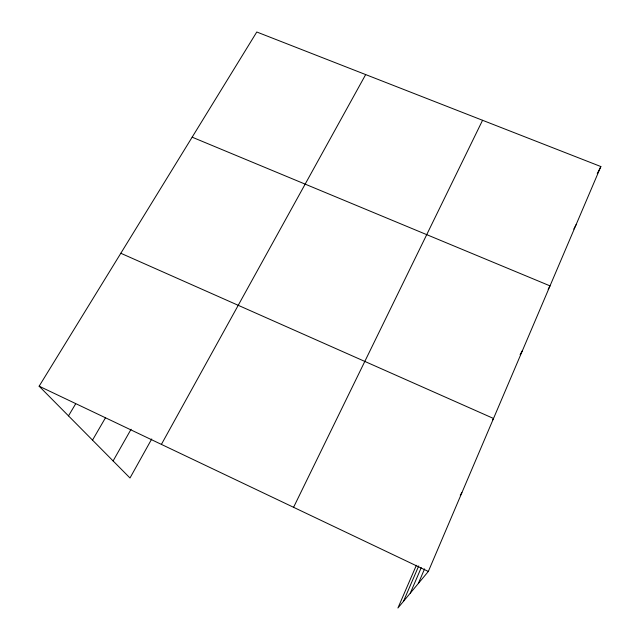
<?xml version="1.0" encoding="UTF-8"?>
<svg xmlns="http://www.w3.org/2000/svg" width="640" height="640" viewBox="0 0 640 640"><rect width="100%" height="100%" fill="white"/><g stroke="black" fill="none" stroke-linecap="round" stroke-linejoin="round"><path stroke-width="0.96" d="M416.36 565.288L397.928 608L428.336 571.448L600.864 166.552L256.784 32L39.136 386.2L129.992 477.992L151.744 438.96M418.352 583.448L424.576 568.896M410.304 593.128L421.232 567.68M403.48 601.328L418.728 565.912M293.576 507.304L482.56 120.288M597.256 173.576L600.864 166.552M573.784 229.08L576.096 224.68M548.136 289.352L550.024 285.88L192.16 137.176M161.4 444.392L365.672 74.584M520.104 354.704L522.536 350.384M113.104 460.928L131.08 429.248M92.512 440.128L105.448 417.832M68.496 415.864L75.624 403.896M492.52 420.144L493.52 418.472L120.816 253.264M460.24 495.184L461.888 492.704M39.136 386.2L428.336 571.448"/></g></svg>
